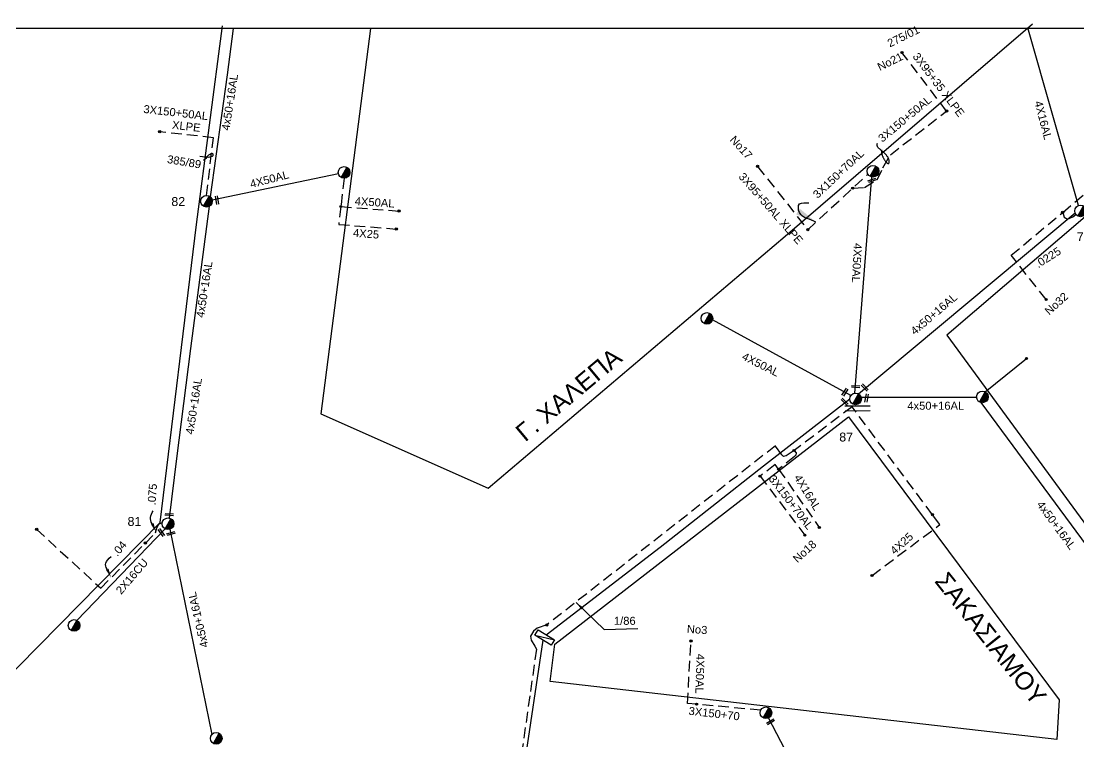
# Model space of a CAD drawing. Header units: millimetres. Extents: x 2893 to 4023, y 216 to 730.
# Drawn here: x 3511.7 to 3637.7, y 636.1 to 722 of the extents above; entities that cross this region are included whole.
import ezdxf

# ---------------------------------------------------------------- set-up
doc = ezdxf.new("R2010")
doc.units = ezdxf.units.MM
doc.linetypes.add('DASHED', pattern=[19.05, 12.7, -6.35])
for name, color, linetype in [('Άγνωστα', 7, 'Continuous'), ('Γυμνά εναέρια ΧΤ (1Φ)   2x16CU', 7, 'Continuous'), ('Γυμνά εναέρια ΧΤ (3Φ)   4x16AL', 7, 'Continuous'), ('Γυμνά εναέρια ΧΤ (3Φ)   4x50AL', 7, 'Continuous'), ('Γυμνά εναέρια ΧΤ και ΦΟΠ (3Φ)   4x50+16AL', 7, 'Continuous'), ('Επιγραφές - Σχήματα', 7, 'Continuous'), ('Καλώδια ΧΤ   3x150+50AL', 7, 'DASHED'), ('Καλώδια ΧΤ   3x150+50AL XLPE', 7, 'DASHED'), ('Καλώδια ΧΤ   3x150+70 AL', 7, 'DASHED'), ('Καλώδια ΧΤ   3x150+70AL', 7, 'DASHED'), ('Καλώδια ΧΤ   3x95+35 XLPE', 7, 'DASHED'), ('Καλώδια ΧΤ   3x95+50 AL XLPE', 7, 'DASHED'), ('Μηχανική τομή', 7, 'Continuous'), ('Στύλος ΦΜ', 7, 'Continuous'), ('Στύλος ΦΜ @ 1', 7, 'Continuous'), ('Συνδέσεις', 7, 'Continuous'), ('Τομή', 7, 'Continuous'), ('Υποσταθμοί', 7, 'Continuous'), ('Υπόβαθρο ΔΕΗ', 7, 'Continuous'), ('Υπόγεια Καλώδια Δικτύου ΧΤ   .04', 7, 'DASHED'), ('Υπόγεια Καλώδια Δικτύου ΧΤ   .075', 7, 'DASHED'), ('Υπόγεια καλώδια Παροχών ΧΤ   .0225', 7, 'DASHED'), ('Υπόγεια καλώδια Παροχών ΧΤ   4x16AL', 7, 'DASHED'), ('Υπόγεια καλώδια Παροχών ΧΤ   4x25', 7, 'DASHED'), ('Υπόγεια καλώδια Παροχών ΧΤ   4x50AL', 7, 'DASHED')]:
    doc.layers.add(name, color=color, linetype=linetype)
doc.styles.add('arial', font='ARIAL.TTF')
doc.styles.get("Standard").update_dxf_attribs({"font": 'ARIAL.TTF'})
doc.linetypes.add('SYN_LINE', pattern='A,0.5,-0.0001,["/\\/\\/\\/",Standard,S=0.1,R=0,X=0,Y=-0.05],-0.25', length=0.7501)
doc.dimstyles.new('ISO-25', dxfattribs={"dimtxt": 2.5, "dimasz": 2.5, "dimexe": 1.25, "dimexo": 0.625, "dimtad": 1, "dimtxsty": 'Standard', "dimcen": 2.5, "dimadec": 0, "dimazin": 0, "dimtfac": 1, "dimtmove": 0, "dimatfit": 3, "dimfxl": 1, "dimarcsym": 0})

# ---------------------------------------------------------------- blocks, each defined once
blk = doc.blocks.new('ΥΠΑΡΧΩΝ ΤΣΙΜΕΝΤΕΝΙΟΣ ΣΤΥΛΟΣ')
at = {"layer": 'Στύλος ΦΜ'}
blk.add_hatch(color=7, dxfattribs=at).paths.add_polyline_path([(-1.29, -2.28, 0.574793), (2.62, 0, 0.268822), (1.3, 2.27)])
blk.add_line((-1.29, -2.28), (1.3, 2.27), dxfattribs=at)
blk.add_circle((0, 0), 2.62, dxfattribs=at)
at = {"layer": 'Στύλος ΦΜ', "flags": 4}
for tag, p in [('ΑΡΙΘΜΟΣ', (-4.68, 8.05)), ('ΤΥΠΟΣ', (-4.91, 3.03))]:
    blk.add_attdef(tag, p, '', height=4, dxfattribs=at)
blk = doc.blocks.new('_ΣΥΝΔΕΣΗ')
at = {"layer": 'Συνδέσεις', "linetype": 'SYN_LINE', "ltscale": 40}
blk.add_hatch(color=256, dxfattribs=at).paths.add_polyline_path([(-116.75, 2339.64, 1), (-117.75, 2339.64, 1)])
at = {"layer": 'Συνδέσεις'}
blk.add_circle((-117.25, 2339.64), 0.5, dxfattribs=at)
blk = doc.blocks.new('ΤΟΜΗ')
at = {"layer": 'Τομή', "ltscale": 40}
for p, q in [((-5.68, 0), (5.68, 0)), ((5.68, -2.33), (-5.68, -2.33))]:
    blk.add_line(p, q, dxfattribs=at)
blk = doc.blocks.new('ΠΡΟΒΛΕΠΟΜΕΝΟΣ ΥΠΟΣΤΑΘΜΟΣ ΣΕ ΚΛΕΙΣΤΟ ΧΩΡΟ')
at = {"layer": 'Υποσταθμοί', "ltscale": 40}
blk.add_line((-9.5, -3.1), (9.5, 3.1), dxfattribs=at)
blk.add_lwpolyline([(-9.5, -3.1), (-9.5, 3.1), (9.5, 3.1), (9.5, -3.1)], close=True, dxfattribs=at)
at = {"layer": 'Υποσταθμοί', "linetype": 'SYN_LINE', "ltscale": 40, "flags": 1}
for tag, p in [('ΜΕΤΑΣΧΗΜΑΤΙΣΜΟΣ', (11.6, 2.3)), ('ΙΣΧΥΣ', (11.6, -0.8)), ('ΑΡΙΘΜΟΣ', (11.7, -3.8))]:
    blk.add_attdef(tag, p, '', height=2, dxfattribs=at)
blk = doc.blocks.new('ΜΗΧΑΝΙΚΗ ΤΟΜΗ')
at = {"layer": 'Μηχανική τομή', "ltscale": 40}
for p, q in [((-1.89, 0.78), (1.89, 0.78)), ((1.89, 0), (-1.89, 0))]:
    blk.add_line(p, q, dxfattribs=at)

msp = doc.modelspace()

# ---------------------------------------------------------------- linework, layer by layer
at = {"layer": 'Άγνωστα', "color": 5, "linetype": 'DASHED', "ltscale": 0.1}
msp.add_lwpolyline([(3550.16, 703.27), (3549.77, 699.91)], dxfattribs=at)
at = {"layer": 'Άγνωστα', "color": 173, "ltscale": 0.1}
msp.add_lwpolyline([(3626.58, 677.81), (3631.5, 681.78)], dxfattribs=at)
at = {"layer": 'Άγνωστα', "color": 85, "linetype": 'DASHED', "ltscale": 0.1}
for points in [[(3620.29, 663.18), (3610.71, 676.02), (3603.79, 670.82)], [(3603.79, 670.82), (3602.85, 670.21), (3602.55, 670.12), (3602.34, 670.33), (3601.57, 671.39), (3601.57, 671.39), (3574.33, 650.05), (3574.33, 650.05), (3574.33, 650.05), (3573.19, 649.67), (3572.72, 649.29), (3572.39, 648.7), (3572.44, 648.24), (3572.9, 647.53), (3573.09, 647.16), (3572.3, 641.58), (3571.39, 635.23)]]:
    msp.add_lwpolyline(points, dxfattribs=at)
at = {"layer": 'Γυμνά εναέρια ΧΤ (1Φ)   2x16CU', "color": 5, "ltscale": 0.1}
msp.add_lwpolyline([(3518.32, 650.58), (3528.83, 661.5)], dxfattribs=at)
at = {"layer": 'Γυμνά εναέρια ΧΤ (3Φ)   4x16AL', "color": 6, "ltscale": 0.1}
msp.add_lwpolyline([(3637.7, 700.02), (3631.65, 721.18)], dxfattribs=at)
at = {"layer": 'Γυμνά εναέρια ΧΤ (3Φ)   4x50AL', "color": 5, "ltscale": 0.1}
msp.add_lwpolyline([(3534.43, 700.69), (3549.48, 703.82)], dxfattribs=at)
at = {"layer": 'Γυμνά εναέρια ΧΤ (3Φ)   4x50AL', "color": 1, "ltscale": 0.1}
for points in [[(3611.03, 677.66), (3613.06, 703.42)], [(3610.57, 677.4), (3594.07, 686.38)]]:
    msp.add_lwpolyline(points, dxfattribs=at)
at = {"layer": 'Γυμνά εναέρια ΧΤ και ΦΟΠ (3Φ)   4x50+16AL', "color": 5}
for points in [[(3534.22, 701.04), (3536.27, 715.6), (3536.99, 721.1)], [(3529.34, 662.77), (3530.24, 669.88), (3531.9, 682.99), (3534.12, 699.93)], [(3529.41, 661.45), (3534.4, 636.99)]]:
    msp.add_lwpolyline(points, dxfattribs=at)
at = {"layer": 'Γυμνά εναέρια ΧΤ και ΦΟΠ (3Φ)   4x50+16AL', "color": 173}
for points in [[(3611.46, 677.58), (3637.29, 699.15)], [(3626.04, 676.54), (3644.31, 651.82)]]:
    msp.add_lwpolyline(points, dxfattribs=at)
at = {"layer": 'Γυμνά εναέρια ΧΤ και ΦΟΠ (3Φ)   4x50+16AL', "color": 1}
for points in [[(3574.26, 648.87), (3587.82, 659.3), (3600.13, 669), (3610.42, 676.97)], [(3571.64, 633.04), (3573.88, 648.23)]]:
    msp.add_lwpolyline(points, dxfattribs=at)
at = {"layer": 'Γυμνά εναέρια ΧΤ και ΦΟΠ (3Φ)   4x50+16AL', "color": 154}
msp.add_lwpolyline([(3611.78, 677.17), (3625.55, 677.2)], dxfattribs=at)
at = {"layer": 'Επιγραφές - Σχήματα'}
msp.add_lwpolyline([(2902.66, 226.25), (3910.16, 216.01), (3910.16, 721.1), (2902.66, 721.1)], close=True, dxfattribs=at)
for points in [[(3614.22, 706.66), (3614.22, 706.5), (3614.22, 706.38), (3614.23, 706.27), (3614.24, 706.18), (3614.25, 706.1), (3614.28, 706.04), (3614.3, 705.97), (3614.33, 705.91), (3614.36, 705.85), (3614.39, 705.78), (3614.42, 705.72), (3614.46, 705.65), (3614.49, 705.58), (3614.53, 705.52), (3614.57, 705.45), (3614.61, 705.39), (3614.65, 705.33), (3614.69, 705.28), (3614.73, 705.23), (3614.77, 705.18), (3614.81, 705.14), (3614.85, 705.1), (3614.88, 705.07), (3614.92, 705.05), (3614.95, 705.03), (3614.98, 705.02), (3615, 705.01), (3615.03, 705.02), (3615.05, 705.02), (3615.07, 705.04), (3615.09, 705.06), (3615.1, 705.08), (3615.11, 705.11), (3615.12, 705.15), (3615.13, 705.18), (3615.13, 705.23), (3615.13, 705.27), (3615.13, 705.32), (3615.12, 705.37), (3615.11, 705.43), (3615.09, 705.49), (3615.07, 705.55), (3615.05, 705.61), (3615.02, 705.67), (3614.99, 705.74), (3614.95, 705.8), (3614.9, 705.87), (3614.85, 705.94), (3614.8, 706.01), (3614.74, 706.08), (3614.68, 706.14), (3614.61, 706.21), (3614.54, 706.28), (3614.47, 706.34), (3614.41, 706.41), (3614.34, 706.47), (3614.27, 706.52), (3614.2, 706.58), (3614.14, 706.63), (3614.08, 706.69), (3614.02, 706.73), (3613.96, 706.78), (3613.91, 706.83), (3613.86, 706.87), (3613.81, 706.92), (3613.77, 706.96), (3613.74, 707.01), (3613.72, 707.07), (3613.7, 707.14), (3613.69, 707.22), (3613.7, 707.32), (3613.72, 707.44)], [(3532.95, 705.91), (3533.29, 705.85), (3533.57, 705.82), (3533.79, 705.8), (3533.98, 705.79), (3534.13, 705.8), (3534.24, 705.82), (3534.33, 705.85), (3534.4, 705.88), (3534.46, 705.91), (3534.51, 705.95), (3534.54, 705.99), (3534.56, 706.03), (3534.57, 706.06), (3534.57, 706.1), (3534.56, 706.13), (3534.54, 706.15), (3534.51, 706.18), (3534.47, 706.19), (3534.43, 706.2), (3534.38, 706.2), (3534.33, 706.2), (3534.27, 706.18), (3534.2, 706.15), (3534.14, 706.11), (3534.08, 706.06), (3534.01, 706), (3533.94, 705.93), (3533.86, 705.84), (3533.77, 705.74), (3533.67, 705.63), (3533.55, 705.51), (3533.42, 705.37)], [(3527.29, 662.1), (3527.18, 662.3), (3527.12, 662.48), (3527.09, 662.67), (3527.09, 662.85), (3527.13, 663.04), (3527.19, 663.23), (3527.28, 663.43), (3527.39, 663.64)], [(3521.93, 656.67), (3521.82, 656.87), (3521.76, 657.06), (3521.74, 657.24), (3521.78, 657.42), (3521.86, 657.61), (3521.99, 657.8), (3522.18, 657.99), (3522.41, 658.19)]]:
    msp.add_lwpolyline(points, dxfattribs=at)
for points in [[(3527.45, 662.18), (3527.74, 661.14), (3527.13, 662.03)], [(3522.09, 656.75), (3522.37, 655.71), (3521.77, 656.6)]]:
    msp.add_solid(points, dxfattribs=at)
at = {"layer": 'Καλώδια ΧΤ   3x150+50AL', "color": 1, "ltscale": 0.1}
msp.add_lwpolyline([(3610.79, 702.08), (3612.17, 702.16), (3613.69, 703.09), (3614.37, 704.51), (3615.27, 706.06), (3621.98, 711.27)], dxfattribs=at)
at = {"layer": 'Καλώδια ΧΤ   3x150+50AL XLPE', "color": 5, "ltscale": 0.1}
msp.add_lwpolyline([(3533.76, 701.22), (3534.59, 708.1), (3528.18, 708.8)], dxfattribs=at)
at = {"layer": 'Καλώδια ΧΤ   3x150+70 AL', "color": 173, "ltscale": 0.1}
msp.add_lwpolyline([(3635.81, 699.2), (3647.15, 708.65)], dxfattribs=at)
at = {"layer": 'Καλώδια ΧΤ   3x150+70 AL', "color": 1, "ltscale": 0.1}
msp.add_lwpolyline([(3605.43, 697.14), (3612.6, 703.75)], dxfattribs=at)
at = {"layer": 'Καλώδια ΧΤ   3x150+70 AL', "color": 85, "ltscale": 0.1}
for points in [[(3601.95, 668.6), (3601.55, 669.15), (3599.74, 667.77)], [(3599.74, 667.77), (3605.08, 660.73)]]:
    msp.add_lwpolyline(points, dxfattribs=at)
at = {"layer": 'Καλώδια ΧΤ   3x150+70 AL', "color": 2, "ltscale": 0.1}
msp.add_lwpolyline([(3599.82, 639.87), (3592.17, 640.6)], dxfattribs=at)
at = {"layer": 'Καλώδια ΧΤ   3x150+70AL', "color": 2, "linetype": 'Continuous', "ltscale": 0.1}
msp.add_lwpolyline([(3606.18, 628.53), (3600.76, 638.97)], dxfattribs=at)
at = {"layer": 'Καλώδια ΧΤ   3x95+35 XLPE', "color": 1, "ltscale": 0.1}
msp.add_lwpolyline([(3621.98, 711.27), (3616.65, 718.25)], dxfattribs=at)
at = {"layer": 'Καλώδια ΧΤ   3x95+50 AL XLPE', "color": 1, "ltscale": 0.1}
msp.add_lwpolyline([(3599.44, 704.68), (3605.43, 697.14)], dxfattribs=at)
at = {"layer": 'Υπόβαθρο ΔΕΗ', "ltscale": 0.1}
for points in [[(3484.89, 721.98), (3481.19, 695.92), (3473.83, 645.52), (3508.89, 642.61), (3528.25, 662.23), (3532.57, 697.76), (3535.68, 721.44)], [(3553.31, 721.1), (3547.38, 675.21), (3567.33, 666.35), (3602.72, 696.37), (3632.21, 721.66)], [(3574.72, 643.31), (3575.27, 647.76), (3610.3, 674.85), (3635.4, 641.13), (3635.12, 636.39), (3574.72, 643.31)]]:
    msp.add_lwpolyline(points, dxfattribs=at)
msp.add_lwpolyline([(3718.39, 627.81), (3718.39, 627.81), (3705.3, 649.04), (3682.45, 686.46), (3662.94, 718.15), (3642.35, 701.98), (3622.02, 684.57), (3647.91, 649.21), (3659.71, 633.21), (3690.22, 629.38), (3717.25, 626.01), (3717.9, 626.33), (3718.39, 627.02)], close=True, dxfattribs=at)
at = {"layer": 'Υπόγεια Καλώδια Δικτύου ΧΤ   .04', "color": 5, "ltscale": 0.1}
msp.add_lwpolyline([(3513.52, 661.42), (3521.16, 654.42), (3526.48, 659.8)], dxfattribs=at)
at = {"layer": 'Υπόγεια Καλώδια Δικτύου ΧΤ   .075', "color": 154, "ltscale": 0.1}
msp.add_lwpolyline([(3526.48, 659.8), (3527.67, 661), (3527.84, 661.6), (3528.08, 662.06), (3528.49, 662.23)], dxfattribs=at)
at = {"layer": 'Υπόγεια καλώδια Παροχών ΧΤ   .0225', "color": 173, "ltscale": 0.1}
msp.add_lwpolyline([(3633.84, 688.82), (3629.67, 694.09), (3635.81, 699.2)], dxfattribs=at)
at = {"layer": 'Υπόγεια καλώδια Παροχών ΧΤ   .0225', "color": 154, "ltscale": 0.1}
msp.add_lwpolyline([(3635.81, 699.2), (3635.98, 698.64), (3636.37, 698.38), (3637.02, 698.68), (3637.39, 698.96)], dxfattribs=at)
at = {"layer": 'Υπόγεια καλώδια Παροχών ΧΤ   4x16AL', "color": 85, "ltscale": 0.1}
msp.add_lwpolyline([(3603.79, 670.82), (3604.04, 670.54), (3604.01, 670.26), (3603.85, 670.13), (3601.95, 668.6), (3606.8, 661.65)], dxfattribs=at)
at = {"layer": 'Υπόγεια καλώδια Παροχών ΧΤ   4x25', "color": 5, "ltscale": 0.1}
msp.add_lwpolyline([(3549.77, 699.9), (3549.52, 697.77), (3556.38, 697.21)], dxfattribs=at)
at = {"layer": 'Υπόγεια καλώδια Παροχών ΧΤ   4x25', "color": 85, "ltscale": 0.1}
msp.add_lwpolyline([(3613.09, 655.94), (3621.17, 662), (3620.29, 663.17)], dxfattribs=at)
at = {"layer": 'Υπόγεια καλώδια Παροχών ΧΤ   4x50AL', "color": 5, "ltscale": 0.1}
msp.add_lwpolyline([(3549.77, 699.9), (3556.71, 699.35)], dxfattribs=at)
at = {"layer": 'Υπόγεια καλώδια Παροχών ΧΤ   4x50AL', "color": 2, "ltscale": 0.1}
msp.add_lwpolyline([(3592.17, 640.6), (3591.09, 640.7), (3591.51, 648.13)], dxfattribs=at)

# ---------------------------------------------------------------- block references
at = {"layer": 'Μηχανική τομή'}
for p, xscale, yscale, zscale, rotation in [((3613.12, 702.91), 0.2649871955224418, 0.2649871955224418, 0.2649871955224418, 18.58137051101863), ((3534.91, 700.65), 0.2649871955223678, 0.2649871955223678, 0.2649871955223678, 278.0513899806239), ((3609.77, 677.84), 0.2649871955224243, 0.2649871955224243, 0.2649871955224243, 237.8580165905596), ((3611.14, 678.55), 0.2649871955223471, 0.2649871955223471, 0.2649871955223471, 176.0395663974362), ((3612.14, 678.26), 0.2649871955224321, 0.2649871955224321, 0.2649871955224321, 314.9065711788082), ((3609.75, 676.55), 0.2649871955224321, 0.2649871955224321, 0.2649871955224321, 314.9065711788082), ((3612.33, 677.1), 0.2649871955224142, 0.2649871955224142, 0.2649871955224142, 260.4107958980588), ((3529.31, 663.09), 0.2649871955225487, 0.2649871955225487, 0.2649871955225487, 356.718284636297), ((3528.3, 661), 0.2649871955223765, 0.2649871955223765, 0.2649871955223765, 305.5331241461315), ((3529.55, 660.84), 0.2649871955224796, 0.2649871955224796, 0.2649871955224796, 16.10277996126139), ((3600.94, 638.59), 0.2649871955224993, 0.2649871955224993, 0.2649871955224993, 211.4891269527153)]:
    msp.add_blockref('ΜΗΧΑΝΙΚΗ ΤΟΜΗ', p, dxfattribs=dict(at, xscale=xscale, yscale=yscale, zscale=zscale, rotation=rotation))
at = {"layer": 'Στύλος ΦΜ @ 1', "ltscale": 40, "xscale": 0.2649871955223772, "yscale": 0.2649871955223772, "zscale": 0.2649871955223772}
for p in [(3613.2, 704.1), (3550.16, 703.96), (3593.41, 686.57), (3626.24, 677.21), (3517.98, 649.98), (3600.44, 639.58), (3534.92, 636.53)]:
    msp.add_blockref('ΥΠΑΡΧΩΝ ΤΣΙΜΕΝΤΕΝΙΟΣ ΣΤΥΛΟΣ', p, dxfattribs=at)
at = {"layer": 'Στύλος ΦΜ @ 1', "ltscale": 40}
ref = msp.add_blockref('ΥΠΑΡΧΩΝ ΤΣΙΜΕΝΤΕΝΙΟΣ ΣΤΥΛΟΣ', (3533.76, 700.53), dxfattribs=dict(at, xscale=0.2649871955223772, yscale=0.2649871955223772, zscale=0.2649871955223772))
ref.add_attrib('ΤΥΠΟΣ', '82', (3529.57, 699.96), dxfattribs={"layer": 'Στύλος ΦΜ', "height": 1.06, "flags": 4})
ref = msp.add_blockref('ΥΠΑΡΧΩΝ ΤΣΙΜΕΝΤΕΝΙΟΣ ΣΤΥΛΟΣ', (3637.94, 699.37), dxfattribs=dict(at, xscale=0.2649871955223772, yscale=0.2649871955223772, zscale=0.2649871955223772))
ref.add_attrib('ΤΥΠΟΣ', '77', (3637.49, 695.77), dxfattribs={"layer": 'Στύλος ΦΜ', "height": 1.06, "flags": 4})
ref = msp.add_blockref('ΥΠΑΡΧΩΝ ΤΣΙΜΕΝΤΕΝΙΟΣ ΣΤΥΛΟΣ', (3611.12, 676.97), dxfattribs=dict(at, xscale=0.2649871955223772, yscale=0.2649871955223772, zscale=0.2649871955223772))
ref.add_attrib('ΤΥΠΟΣ', '87', (3609.18, 671.9), dxfattribs={"layer": 'Στύλος ΦΜ', "height": 1.06, "flags": 4})
ref = msp.add_blockref('ΥΠΑΡΧΩΝ ΤΣΙΜΕΝΤΕΝΙΟΣ ΣΤΥΛΟΣ', (3529.17, 662.1), dxfattribs=dict(at, xscale=0.2649871955223772, yscale=0.2649871955223772, zscale=0.2649871955223772))
ref.add_attrib('ΤΥΠΟΣ', '81', (3524.35, 661.84), dxfattribs={"layer": 'Στύλος ΦΜ', "height": 1.06, "flags": 4})
at = {"layer": 'Συνδέσεις', "xscale": 0.2649871955223772, "yscale": 0.2649871955223772, "zscale": 0.2649871955223772}
for p in [(3647.72, 98.28), (3653.05, 91.3), (3559.25, 88.83), (3630.51, 84.71), (3641.86, 82.11), (3580.84, 79.93), (3587.78, 79.38), (3666.88, 79.23), (3587.45, 77.24), (3636.5, 77.17), (3664.91, 68.85), (3662.57, 61.81), (3634.86, 50.85), (3633.02, 48.63), (3630.81, 47.8), (3651.36, 43.2), (3544.59, 41.45), (3636.15, 40.76), (3637.87, 41.68), (3557.55, 39.83), (3644.15, 35.96), (3605.39, 30.07), (3622.58, 28.16), (3623.24, 20.63)]:
    msp.add_blockref('_ΣΥΝΔΕΣΗ', p, dxfattribs=at)
at = {"layer": 'Τομή', "xscale": 0.2649871955226453, "yscale": 0.2649871955226453, "zscale": 0.2649871955226453, "rotation": 180.581275763865}
msp.add_blockref('ΤΟΜΗ', (3611.37, 675.53), dxfattribs=at)
at = {"layer": 'Υποσταθμοί', "xscale": 0.1192442379850593, "yscale": 0.1192442379850593, "zscale": 0.1192442379850593, "rotation": 329.2132626965614}
msp.add_blockref('ΠΡΟΒΛΕΠΟΜΕΝΟΣ ΥΠΟΣΤΑΘΜΟΣ ΣΕ ΚΛΕΙΣΤΟ ΧΩΡΟ', (3574.07, 648.55), dxfattribs=at)

# ---------------------------------------------------------------- texts
at = {"layer": 'Γυμνά εναέρια ΧΤ (1Φ)   2x16CU', "insert": (3522.87, 654.23), "char_height": 0.954, "width": 89.2327, "attachment_point": 1, "rotation": 49.3671, "style": 'arial'}
msp.add_mtext('2X16CU', dxfattribs=at)
at = {"layer": 'Γυμνά εναέρια ΧΤ (3Φ)   4x16AL', "insert": (3633.36, 712.59), "char_height": 0.954, "width": 89.2327, "attachment_point": 1, "rotation": 284.6366, "style": 'arial'}
msp.add_mtext('4X16AL', dxfattribs=at)
at = {"layer": 'Γυμνά εναέρια ΧΤ (3Φ)   4x50AL', "char_height": 0.954, "width": 89.2327, "attachment_point": 1, "style": 'arial'}
for insert, rotation in [((3538.84, 703.01), 14.641), ((3611.89, 695.51), 266.8302), ((3597.91, 682.57), 333.4606)]:
    msp.add_mtext('4X50AL', dxfattribs=dict(at, insert=insert, rotation=rotation))
at = {"layer": 'Γυμνά εναέρια ΧΤ και ΦΟΠ (3Φ)   4x50+16AL', "char_height": 0.954, "width": 89.2327, "attachment_point": 1, "style": 'arial'}
for insert, rotation in [((3535.55, 709.05), 81.2129), ((3532.51, 686.75), 81.2129), ((3617.56, 685.26), 40.3683), ((3531.25, 672.84), 81.2129), ((3633.43, 664.93), 306.3878), ((3533.07, 647.25), 102.9923)]:
    msp.add_mtext('4x50+16AL', dxfattribs=dict(at, insert=insert, rotation=rotation))
at = {"layer": 'Γυμνά εναέρια ΧΤ και ΦΟΠ (3Φ)   4x50+16AL', "insert": (3617.29, 676.64), "char_height": 0.954, "width": 89.2327, "attachment_point": 1, "style": 'arial'}
msp.add_mtext('4x50+16AL', dxfattribs=at)
at = {"layer": 'Επιγραφές - Σχήματα', "attachment_point": 1, "style": 'arial'}
for s, insert, char_height, width, rotation in [('275/01', (3614.78, 719.7), 0.954, 89.2327, 26.1613), ('No21', (3613.6, 716.89), 0.954, 89.2327, 26.1613), ('No17', (3596.77, 708.44), 0.954, 89.2327, 312.2158), ('No32', (3633.56, 687.61), 0.954, 89.2327, 42.2481), ('Γ. ΧΑΛΕΠΑ', (3570.38, 673.4), 2.12, 45.1012, 39.9082), ('No18', (3603.55, 658.09), 0.954, 89.2327, 42.2481), ('ΣΑΚΑΣΙΑΜΟΥ', (3622.11, 656.56), 2.12, 45.1012, 308.5515), ('No3', (3591.05, 650.06), 0.954, 89.2327, 356.1948)]:
    msp.add_mtext(s, dxfattribs=dict(at, insert=insert, char_height=char_height, width=width, rotation=rotation))
at = {"layer": 'Επιγραφές - Σχήματα', "ltscale": 40, "insert": (3529.17, 706.04), "char_height": 0.954, "width": 49.8418, "attachment_point": 1, "rotation": 350.3426, "style": 'arial'}
msp.add_mtext('{\\fArial|b0|i0|c161|p34;385/89}', dxfattribs=at)
at = {"layer": 'Επιγραφές - Σχήματα', "insert": (3582.32, 651.01), "char_height": 0.954, "width": 89.2327, "attachment_point": 1, "style": 'arial'}
msp.add_mtext('1/86', dxfattribs=at)
at = {"layer": 'Καλώδια ΧΤ   3x150+50AL', "insert": (3613.7, 708.23), "char_height": 0.954, "width": 89.2327, "attachment_point": 1, "rotation": 39.6675, "style": 'arial'}
msp.add_mtext('3X150+50AL', dxfattribs=at)
at = {"layer": 'Καλώδια ΧΤ   3x150+50AL XLPE', "char_height": 0.954, "width": 89.2327, "attachment_point": 1, "rotation": 353.5412, "style": 'arial'}
for s, insert in [('3X150+50AL', (3526.31, 712.01)), ('XLPE', (3529.72, 710.12))]:
    msp.add_mtext(s, dxfattribs=dict(at, insert=insert))
at = {"layer": 'Καλώδια ΧΤ   3x150+70 AL', "char_height": 0.954, "width": 89.2327, "attachment_point": 1, "style": 'arial'}
for s, insert, rotation in [('3X150+70AL', (3605.94, 701.49), 43.2997), ('3X150+70AL', (3601.46, 668.03), 307.4048), ('3X150+70', (3591.29, 640.3), 353.5042)]:
    msp.add_mtext(s, dxfattribs=dict(at, insert=insert, rotation=rotation))
at = {"layer": 'Καλώδια ΧΤ   3x95+35 XLPE', "insert": (3618.63, 718.34), "char_height": 0.954, "width": 89.2327, "attachment_point": 1, "rotation": 307.292, "style": 'arial'}
msp.add_mtext('3X95+35 XLPE', dxfattribs=at)
at = {"layer": 'Καλώδια ΧΤ   3x95+50 AL XLPE', "insert": (3597.83, 704.04), "char_height": 0.954, "width": 89.2327, "attachment_point": 1, "rotation": 311.2887, "style": 'arial'}
msp.add_mtext('3X95+50AL XLPE', dxfattribs=at)
at = {"layer": 'Υπόγεια Καλώδια Δικτύου ΧΤ   .04', "insert": (3522.41, 658.74), "char_height": 0.954, "width": 89.2327, "attachment_point": 1, "rotation": 50.3788, "style": 'arial'}
msp.add_mtext('.04', dxfattribs=at)
at = {"layer": 'Υπόγεια Καλώδια Δικτύου ΧΤ   .075', "insert": (3526.72, 664.34), "char_height": 0.954, "width": 89.2327, "attachment_point": 1, "rotation": 85.5965, "style": 'arial'}
msp.add_mtext('.075', dxfattribs=at)
at = {"layer": 'Υπόγεια καλώδια Παροχών ΧΤ   .0225', "ltscale": 0.1, "insert": (3632.39, 693.34), "char_height": 0.954, "width": 89.2327, "attachment_point": 1, "rotation": 32.4713, "style": 'arial'}
msp.add_mtext('.0225', dxfattribs=at)
at = {"layer": 'Υπόγεια καλώδια Παροχών ΧΤ   4x16AL', "insert": (3604.56, 668.1), "char_height": 0.954, "width": 89.2327, "attachment_point": 1, "rotation": 301.6363, "style": 'arial'}
msp.add_mtext('4X16AL', dxfattribs=at)
at = {"layer": 'Υπόγεια καλώδια Παροχών ΧΤ   4x25', "char_height": 0.954, "width": 89.2327, "attachment_point": 1, "style": 'arial'}
for insert, rotation in [((3551.27, 697.26), 355.5165), ((3615.14, 659.07), 41.9554)]:
    msp.add_mtext('4X25', dxfattribs=dict(at, insert=insert, rotation=rotation))
at = {"layer": 'Υπόγεια καλώδια Παροχών ΧΤ   4x50AL', "char_height": 0.954, "width": 89.2327, "attachment_point": 1, "style": 'arial'}
for insert, rotation in [((3551.47, 701.04), 356.1475), ((3593.13, 646.58), 268.174)]:
    msp.add_mtext('4X50AL', dxfattribs=dict(at, insert=insert, rotation=rotation))

# ---------------------------------------------------------------- leaders
at = {"layer": 'Επιγραφές - Σχήματα', "path_type": 1}
msp.add_leader([(3606.4, 698.04), (3604.43, 699.2), (3604.45, 700.2), (3605.54, 700.33)], dimstyle='ISO-25', override={"dimgap": 0.625, "dimtad": 0}, dxfattribs=at)
at = {"layer": 'Επιγραφές - Σχήματα'}
msp.add_leader([(3577.83, 652.7), (3581.15, 649.51), (3585.17, 649.6)], dimstyle='ISO-25', override={"dimasz": 1, "dimgap": 0.625, "dimtad": 0}, dxfattribs=at)

doc.saveas('drawing.dxf')
